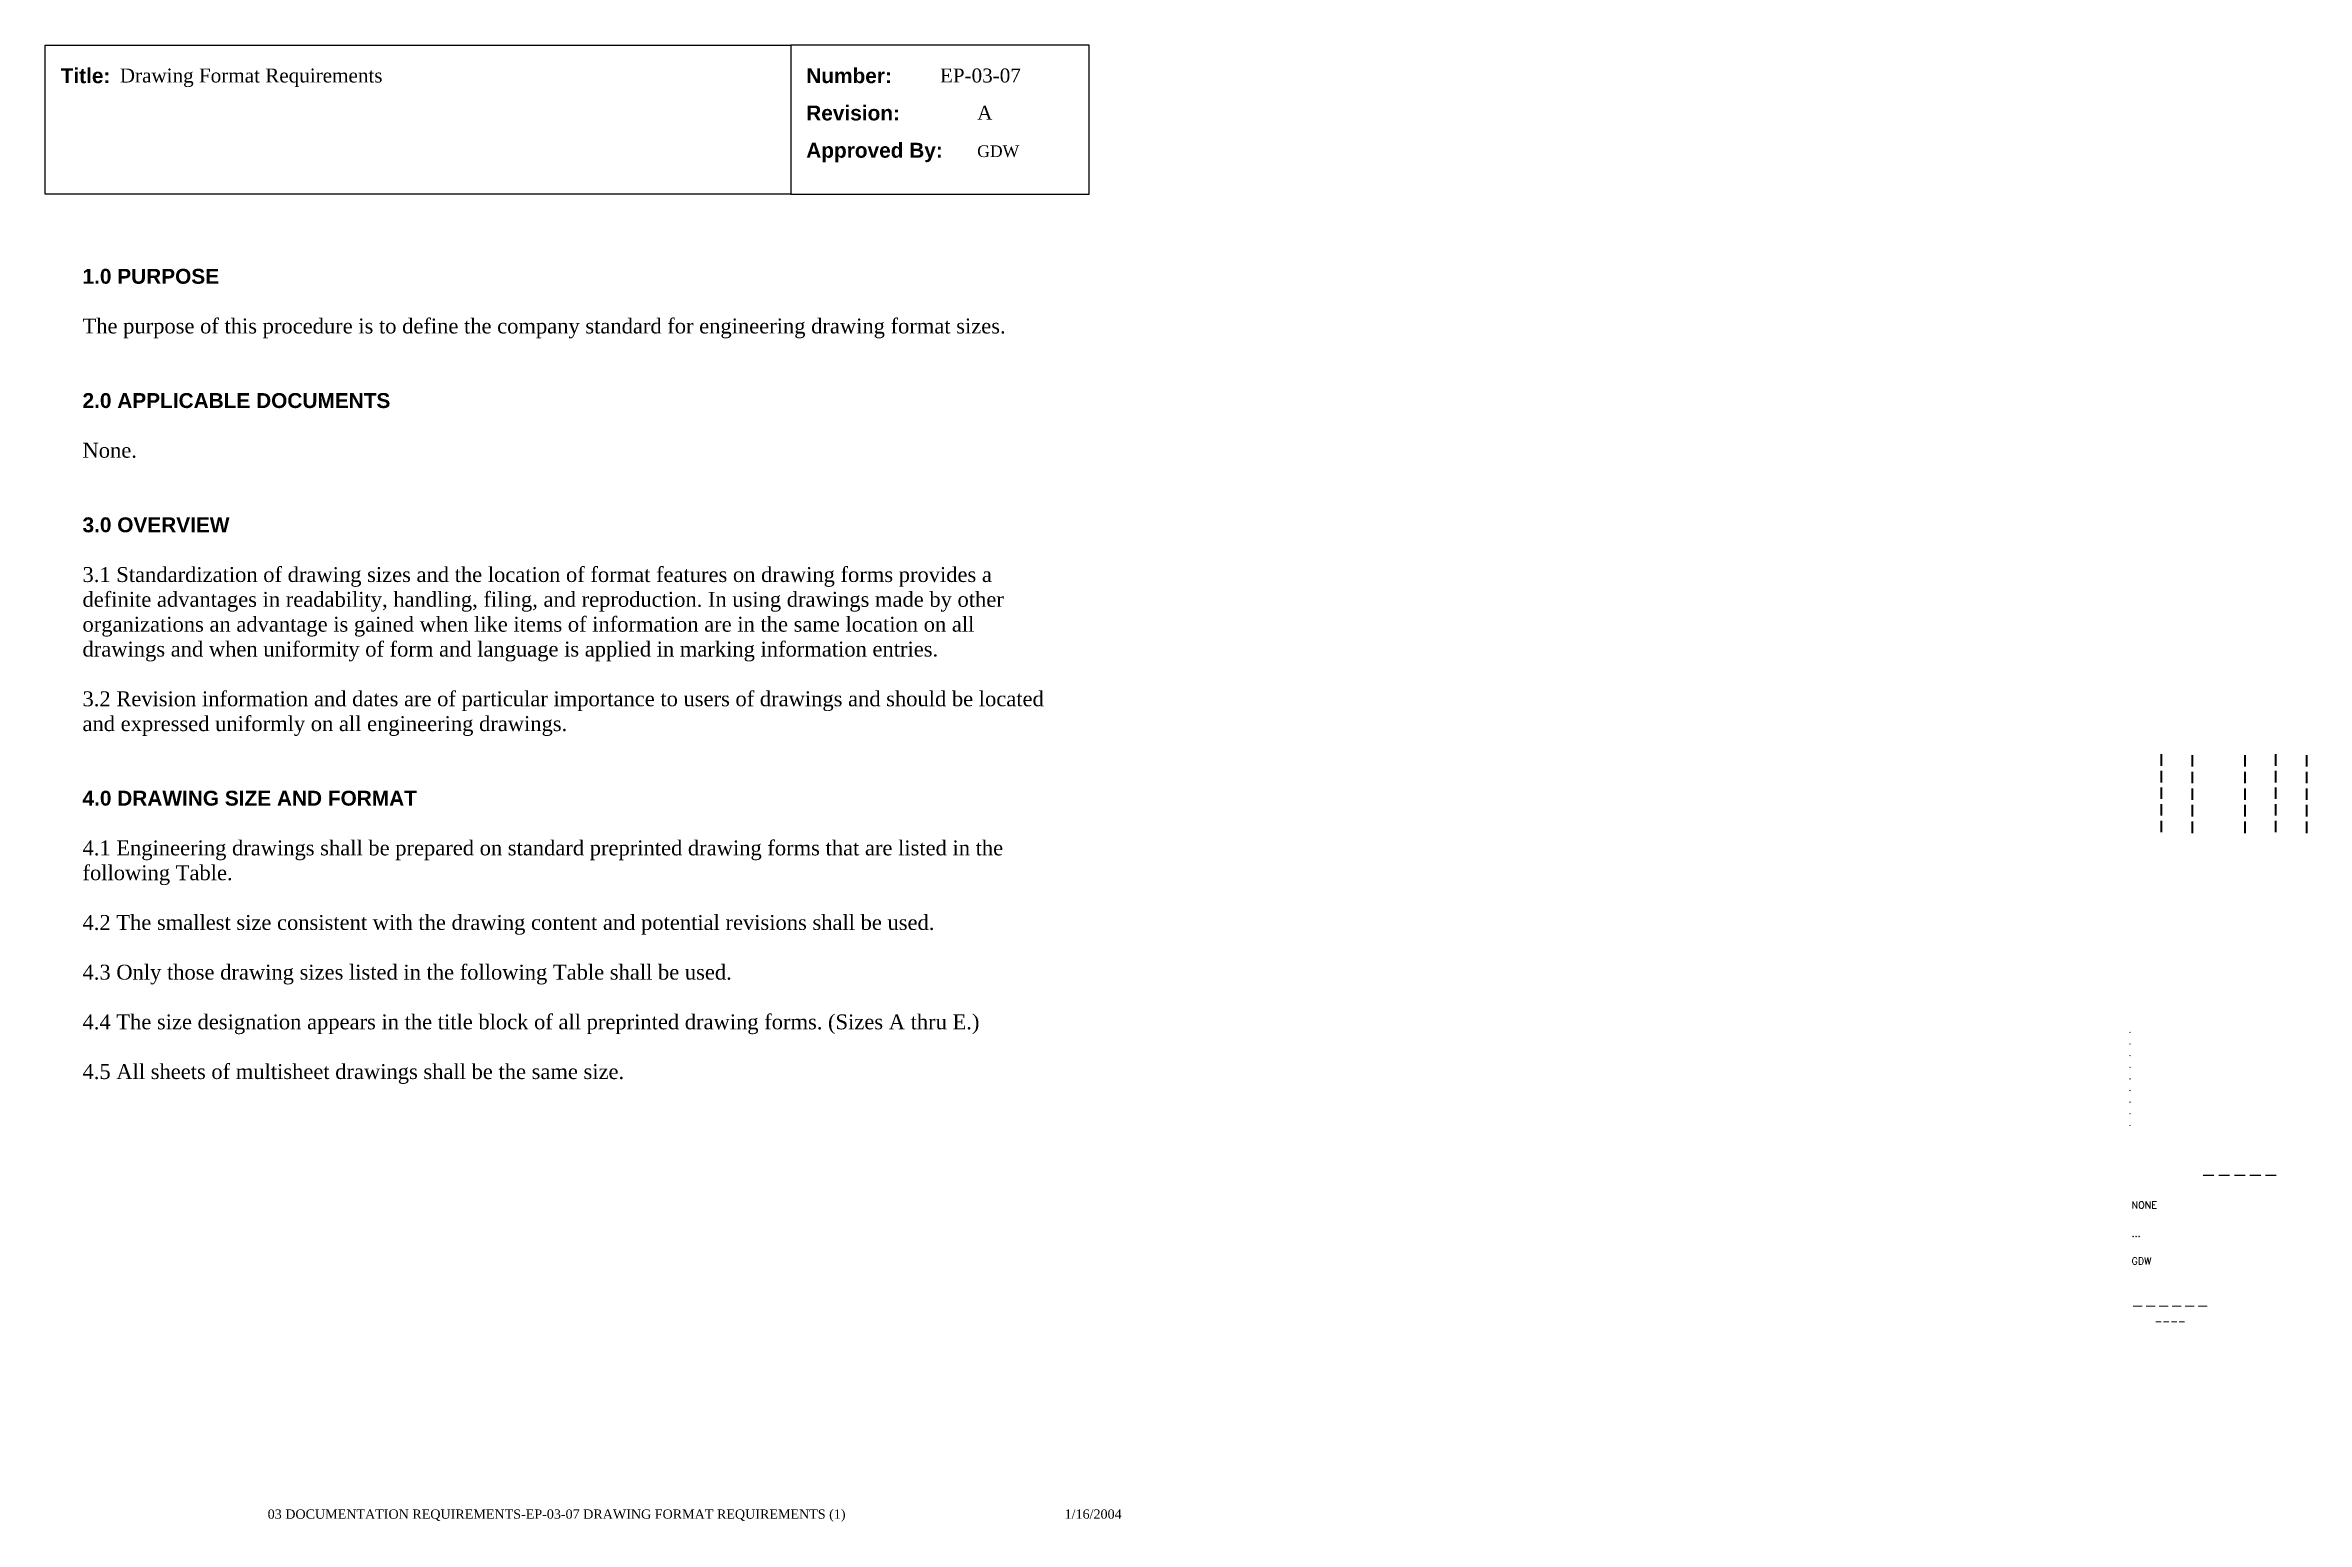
# Paper-space layout 'EP-03-07 Drawing Format Requirements (1)' of a CAD drawing. Header units: inches. Extents: x 1 to 31.3, y 0.2 to 20.
import ezdxf
from ezdxf.enums import TextEntityAlignment as Align

# ---------------------------------------------------------------- set-up
doc = ezdxf.new("R2010")
doc.units = ezdxf.units.IN
doc.header["$MEASUREMENT"] = 0
doc.layers.add('TitleBlock_Attributes', color=40, linetype='Continuous', plot=False)
doc.layers.add('TitleBlock_Atts_Print', color=1, linetype='Continuous')
doc.styles.get("Standard").update_dxf_attribs({"font": 'simplex.shx'})
doc.styles.add('style1', font='TIMES.TTF')
doc.styles.add('styleAtt', font='TIMES.TTF')
doc.styles.add('TBBIGTEXT', font='complex.shx')

# ---------------------------------------------------------------- blocks, each defined once
blk = doc.blocks.new('Test1')
at = {"layer": 'TitleBlock_Attributes', "style": 'TBBIGTEXT', "width": 0.8}
for tag, p, height in [('SideLine1', (29.492, 9.408), 0.25), ('SideLine2', (29.906, 9.396), 0.25), ('SideLine3', (30.612, 9.396), 0.25), ('SideLine4', (31.026, 9.408), 0.25), ('SideLine5', (31.44, 9.396), 0.25), ('File-Layout', (28.803, 3.641), 0.125)]:
    blk.add_attdef(tag, p, '', height=height, rotation=90, dxfattribs=at)
at = {"layer": 'TitleBlock_Attributes'}
for tag, p, height in [('REV1', (28.947, 6.754), 0.0625), ('REV2', (28.947, 6.598), 0.0625), ('REV3', (28.947, 6.442), 0.0625), ('REV4', (28.947, 6.286), 0.0625), ('REV5', (28.947, 6.13), 0.0625), ('REV6', (28.947, 5.974), 0.0625), ('REV7', (28.947, 5.818), 0.0625), ('REV8', (28.947, 5.662), 0.0625), ('REV9', (28.947, 5.506), 0.0625), ('SCALE', (28.983, 4.394), 0.0938), ('INCHARGE', (28.983, 4.016), 0.0938), ('DRW', (28.983, 3.641), 0.0938)]:
    blk.add_attdef(tag, p, '', height=height, dxfattribs=at)
at = {"layer": 'TitleBlock_Attributes', "style": 'TBBIGTEXT'}
for tag, height, p in [('PROJNUM', 0.188, (30.434, 4.761)), ('DWG_NUM', 0.156, (31.168, 4.127)), ('CUSTOMER', 0.156, (29.501, 3.017)), ('LOCATION', 0.0938, (29.501, 2.835)), ('DESC_1', 0.188, (29.501, 2.412)), ('DESC_2', 0.188, (29.501, 2.1)), ('DESC_3', 0.188, (29.501, 1.787))]:
    blk.add_attdef(tag, text='', height=height, dxfattribs=at).set_placement(p, align=Align.CENTER)
at = {"layer": 'TitleBlock_Attributes'}
blk.add_attdef('DRW_DATE', text='', height=0.0938, dxfattribs=at).set_placement((31.149, 3.648), align=Align.CENTER)

psp = doc.layouts.new('EP-03-07 Drawing Format Requirements (1)')

# ---------------------------------------------------------------- linework, layer by layer
for points in [[(1, 20), (11, 20), (11, 18), (1, 18)], [(11, 18), (15, 18), (15, 20), (11, 20)]]:
    psp.add_lwpolyline(points, close=True)

# ---------------------------------------------------------------- block references
ref = psp.add_blockref('Test1', (0, 0))
ref.add_attrib('CUSTOMER', '------', dxfattribs={"layer": 'TitleBlock_Attributes', "height": 0.1562, "style": 'TBBIGTEXT'}).set_placement((29.501, 3.017), align=Align.CENTER)
ref.add_attrib('LOCATION', '----', dxfattribs={"layer": 'TitleBlock_Attributes', "height": 0.0938, "style": 'TBBIGTEXT'}).set_placement((29.501, 2.835), align=Align.CENTER)
ref.add_attrib('DESC_1', 'Drawing Format Requirements', (2, 19.5), dxfattribs={"layer": 'TitleBlock_Atts_Print', "height": 0.1875, "style": 'styleAtt'})
ref.add_attrib('DESC_2', 'EP-03-07', (13, 19.5), dxfattribs={"layer": 'TitleBlock_Atts_Print', "height": 0.1875, "style": 'styleAtt'})
ref.add_attrib('DESC_3', 'A', (13.5, 19), dxfattribs={"layer": 'TitleBlock_Atts_Print', "height": 0.188, "style": 'styleAtt'})
ref.add_attrib('PROJNUM', '-----', dxfattribs={"layer": 'TitleBlock_Attributes', "height": 0.1875, "style": 'TBBIGTEXT'}).set_placement((30.434, 4.761), align=Align.CENTER)
ref.add_attrib('DWG_NUM', 'GDW', (13.5, 18.5), dxfattribs={"layer": 'TitleBlock_Atts_Print', "height": 0.1562, "style": 'styleAtt'})
ref.add_attrib('DRW_DATE', '1/16/2004', dxfattribs={"layer": 'TitleBlock_Atts_Print', "height": 0.125, "style": 'styleAtt'}).set_placement((15.055, 0.232), align=Align.CENTER)
ref.add_attrib('DRW', 'GDW', (28.983, 3.641), dxfattribs={"layer": 'TitleBlock_Attributes', "height": 0.0938})
ref.add_attrib('INCHARGE', '...', (28.983, 4.016), dxfattribs={"layer": 'TitleBlock_Attributes', "height": 0.0938})
ref.add_attrib('SCALE', 'NONE', (28.983, 4.394), dxfattribs={"layer": 'TitleBlock_Attributes', "height": 0.0938})
ref.add_attrib('REV1', '.', (28.947, 6.754), dxfattribs={"layer": 'TitleBlock_Attributes', "height": 0.0625})
ref.add_attrib('REV2', '.', (28.947, 6.598), dxfattribs={"layer": 'TitleBlock_Attributes', "height": 0.0625})
ref.add_attrib('REV3', '.', (28.947, 6.442), dxfattribs={"layer": 'TitleBlock_Attributes', "height": 0.0625})
ref.add_attrib('REV4', '.', (28.947, 6.286), dxfattribs={"layer": 'TitleBlock_Attributes', "height": 0.0625})
ref.add_attrib('REV5', '.', (28.947, 6.13), dxfattribs={"layer": 'TitleBlock_Attributes', "height": 0.0625})
ref.add_attrib('REV6', '.', (28.947, 5.974), dxfattribs={"layer": 'TitleBlock_Attributes', "height": 0.0625})
ref.add_attrib('REV7', '.', (28.947, 5.818), dxfattribs={"layer": 'TitleBlock_Attributes', "height": 0.0625})
ref.add_attrib('REV8', '.', (28.947, 5.662), dxfattribs={"layer": 'TitleBlock_Attributes', "height": 0.0625})
ref.add_attrib('REV9', '.', (28.947, 5.506), dxfattribs={"layer": 'TitleBlock_Attributes', "height": 0.0625})
ref.add_attrib('SideLine1', '-----', (29.492, 9.408), dxfattribs={"layer": 'TitleBlock_Attributes', "height": 0.25, "rotation": 90, "style": 'TBBIGTEXT', "width": 0.8})
ref.add_attrib('SideLine2', '-----', (29.906, 9.396), dxfattribs={"layer": 'TitleBlock_Attributes', "height": 0.25, "rotation": 90, "style": 'TBBIGTEXT', "width": 0.8})
ref.add_attrib('SideLine3', '-----', (30.612, 9.396), dxfattribs={"layer": 'TitleBlock_Attributes', "height": 0.25, "rotation": 90, "style": 'TBBIGTEXT', "width": 0.8})
ref.add_attrib('SideLine4', '-----', (31.026, 9.408), dxfattribs={"layer": 'TitleBlock_Attributes', "height": 0.25, "rotation": 90, "style": 'TBBIGTEXT', "width": 0.8})
ref.add_attrib('SideLine5', '-----', (31.44, 9.396), dxfattribs={"layer": 'TitleBlock_Attributes', "height": 0.25, "rotation": 90, "style": 'TBBIGTEXT', "width": 0.8})
ref.add_attrib('File-Layout', '03 DOCUMENTATION REQUIREMENTS-EP-03-07 DRAWING FORMAT REQUIREMENTS (1)', dxfattribs={"layer": 'TitleBlock_Atts_Print', "height": 0.125, "style": 'styleAtt'}).set_placement((7.859, 0.232), align=Align.CENTER)

# ---------------------------------------------------------------- texts
at = {"color": 5, "char_height": 0.2, "width": 2, "attachment_point": 1, "line_spacing_factor": 1.5, "style": 'style1'}
for s, insert in [('{\\fArial|b1|i0|c0|p34;Title:}', (1.207, 19.691)), ('{\\fArial|b1|i0|c0|p34;Number:\\PRevision:\\PApproved By:}', (11.207, 19.691))]:
    psp.add_mtext(s, dxfattribs=dict(at, insert=insert))
at = {"color": 5, "insert": (1.5, 17), "char_height": 0.2, "width": 13, "attachment_point": 1, "style": 'style1'}
psp.add_mtext('{\\fArial|b1|i0|c0|p34;1.0 PURPOSE\\P\\P}The purpose of this procedure is to define the company standard for engineering drawing format sizes.\\P\\P\\P{\\fArial|b1|i0|c0|p34;2.0 APPLICABLE DOCUMENTS\\P\\P}None.\\P\\P\\P{\\fArial|b1|i0|c0|p34;3.0 OVERVIEW\\P\\P}3.1 Standardization of drawing sizes and the location of format features on drawing forms provides a definite advantages in readability, handling, filing, and reproduction. In using drawings made by other organizations an advantage is gained when like items of information are in the same location on all drawings and when uniformity of form and language is applied in marking information entries.\\P\\P3.2 Revision information and dates are of particular importance to users of drawings and should be located and expressed uniformly on all engineering drawings.\\P\\P\\P{\\fArial|b1|i0|c0|p34;4.0 DRAWING SIZE AND FORMAT\\P\\P}4.1 Engineering drawings shall be prepared on standard preprinted drawing forms that are listed in the following Table.\\P\\P4.2 The smallest size consistent with the drawing content and potential revisions shall be used.\\P\\P4.3 Only those drawing sizes listed in the following Table shall be used.\\P\\P4.4 The size designation appears in the title block of all preprinted drawing forms. (Sizes A thru E.)\\P\\P4.5 All sheets of multisheet drawings shall be the same size.', dxfattribs=at)

doc.saveas('drawing.dxf')
